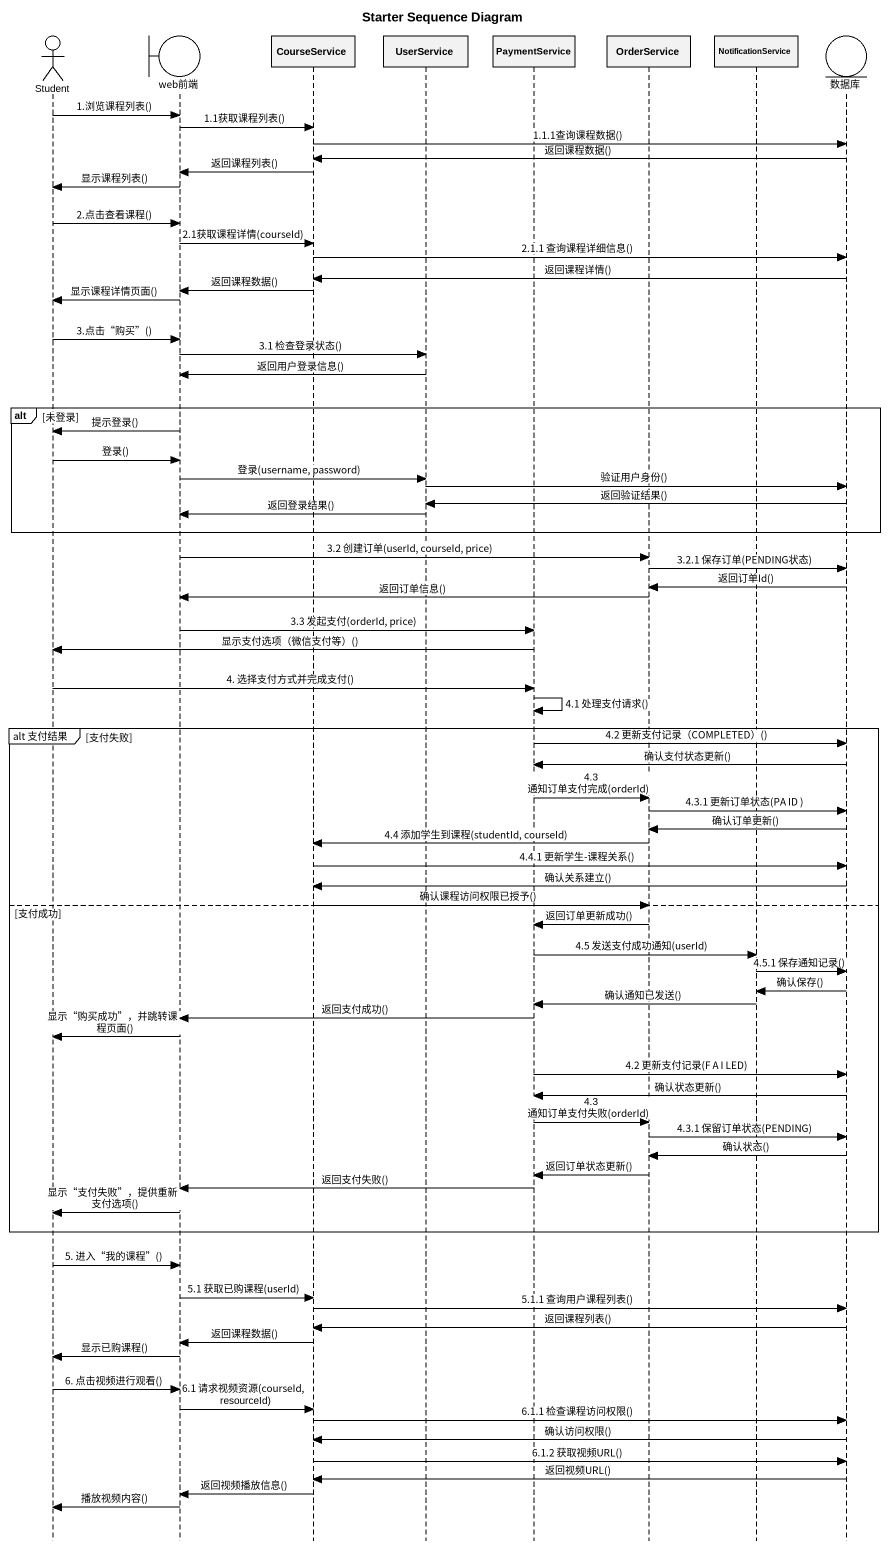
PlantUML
@startuml
title Starter Sequence Diagram
hide footbox
actor Student
boundary web前端
participant CourseService
participant UserService
participant PaymentService
participant OrderService
participant NotificationService
entity 数据库

Student -> web前端 : 1.浏览课程列表()
web前端 -> CourseService : 1.1获取课程列表()
CourseService -> 数据库 : 1.1.1查询课程数据()
数据库 -> CourseService : 返回课程数据()
CourseService -> web前端 : 返回课程列表()
web前端 -> Student : 显示课程列表()
Student -> web前端 : 2.点击查看课程()
web前端 -> CourseService : 2.1获取课程详情(courseId)
CourseService -> 数据库 : 2.1.1 查询课程详细信息()
数据库 -> CourseService : 返回课程详情()
CourseService -> web前端 : 返回课程数据()
web前端 -> Student : 显示课程详情页面()
Student -> web前端 : 3.点击“购买”()
web前端 -> UserService : 3.1 检查登录状态()
UserService -> web前端 : 返回用户登录信息()
alt 未登录
  web前端 -> Student : 提示登录()
  Student -> web前端 : 登录()
  web前端 -> UserService : 登录(username, password)
  UserService -> 数据库 : 验证用户身份()
  数据库 -> UserService : 返回验证结果()
  UserService -> web前端 : 返回登录结果()
end
web前端 -> OrderService : 3.2 创建订单(userId, courseId, price)
OrderService -> 数据库 : 3.2.1 保存订单(PENDING状态)
数据库 -> OrderService : 返回订单Id()
OrderService -> web前端 : 返回订单信息()
web前端 -> PaymentService : 3.3 发起支付(orderId, price)
PaymentService -> Student : 显示支付选项（微信支付等）()
Student -> PaymentService : 4. 选择支付方式并完成支付()
PaymentService -> PaymentService : 4.1 处理支付请求()
group alt 支付结果 [支付失败]
  PaymentService -> 数据库 : 4.2 更新支付记录（COMPLETED）()
  数据库 -> PaymentService : 确认支付状态更新()
  PaymentService -> OrderService : 4.3 通知订单支付完成(orderId)
  OrderService -> 数据库 : 4.3.1 更新订单状态(PA ID )
  数据库 -> OrderService : 确认订单更新()
  OrderService -> CourseService : 4.4 添加学生到课程(studentId, courseId)
  CourseService -> 数据库 : 4.4.1 更新学生-课程关系()
  数据库 -> CourseService : 确认关系建立()
else 支付成功
  CourseService -> OrderService : 确认课程访问权限已授予()
  OrderService -> PaymentService : 返回订单更新成功()
  PaymentService -> NotificationService : 4.5 发送支付成功通知(userId)
  NotificationService -> 数据库 : 4.5.1 保存通知记录()
  数据库 -> NotificationService : 确认保存()
  NotificationService -> PaymentService : 确认通知已发送()
  PaymentService -> web前端 : 返回支付成功()
  web前端 -> Student : 显示“购买成功”，并跳转课程页面()
  PaymentService -> 数据库 : 4.2 更新支付记录(F A I LED)
  数据库 -> PaymentService : 确认状态更新()
  PaymentService -> OrderService : 4.3 通知订单支付失败(orderId)
  OrderService -> 数据库 : 4.3.1 保留订单状态(PENDING)
  数据库 -> OrderService : 确认状态()
  OrderService -> PaymentService : 返回订单状态更新()
  PaymentService -> web前端 : 返回支付失败()
  web前端 -> Student : 显示“支付失败”，提供重新支付选项()
end
Student -> web前端 : 5. 进入“我的课程”()
web前端 -> CourseService : 5.1 获取已购课程(userId)
CourseService -> 数据库 : 5.1.1 查询用户课程列表()
数据库 -> CourseService : 返回课程列表()
CourseService -> web前端 : 返回课程数据()
web前端 -> Student : 显示已购课程()
Student -> web前端 : 6. 点击视频进行观看()
web前端 -> CourseService : 6.1 请求视频资源(courseId, resourceId)
CourseService -> 数据库 : 6.1.1 检查课程访问权限()
数据库 -> CourseService : 确认访问权限()
CourseService -> 数据库 : 6.1.2 获取视频URL()
数据库 -> CourseService : 返回视频URL()
CourseService -> web前端 : 返回视频播放信息()
web前端 -> Student : 播放视频内容()
@enduml
